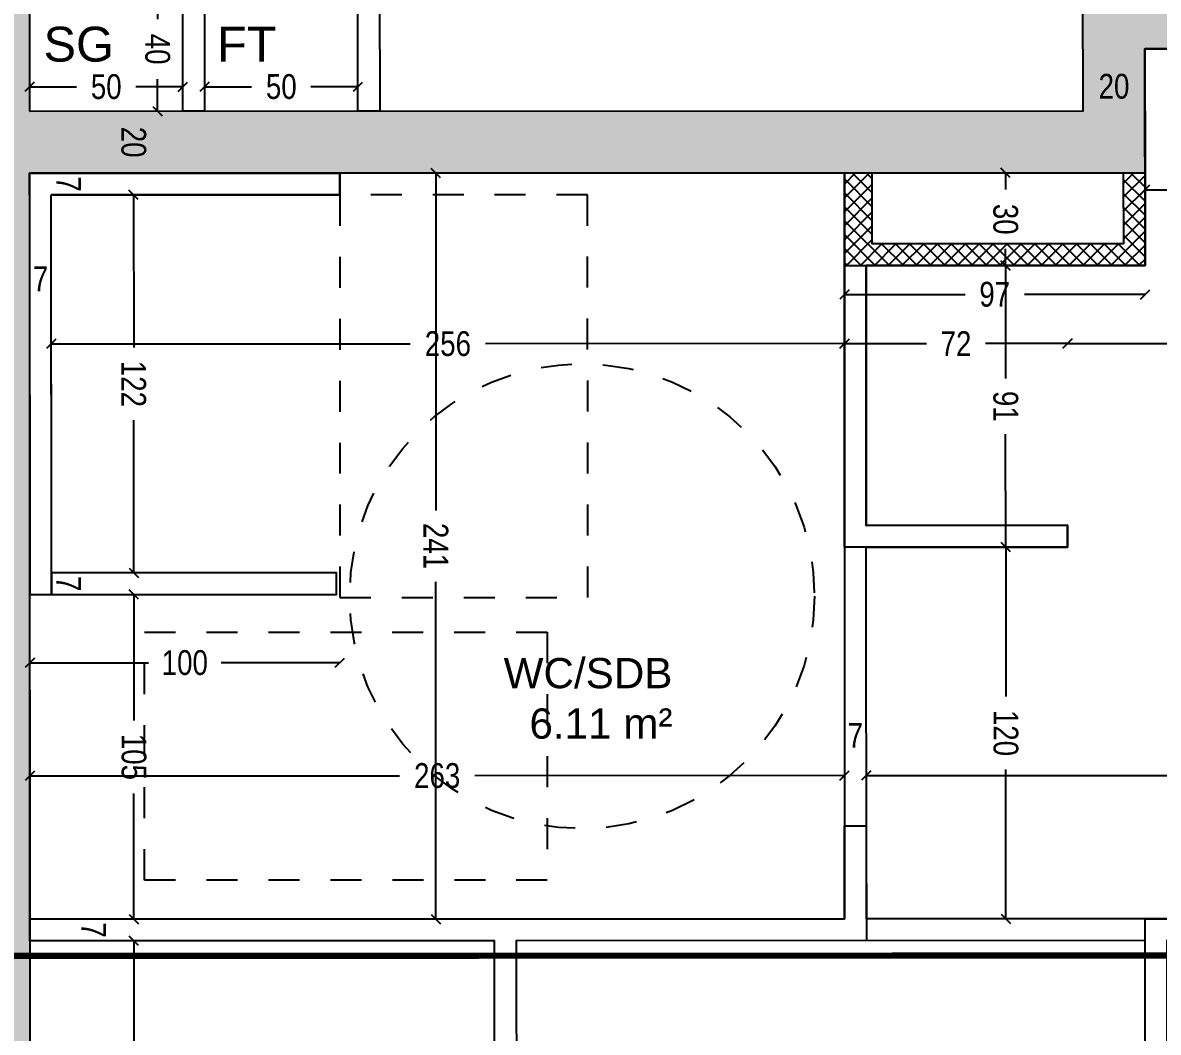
# Model space of a CAD drawing. Header units: millimetres. Extents: x -11.2 to 20.6, y -11.4 to 6.8.
# Drawn here: x 0.078 to 3.743, y -3.272 to -0.015 of the extents above; entities that cross this region are included whole.
import ezdxf

# ---------------------------------------------------------------- set-up
doc = ezdxf.new("R2010")
doc.units = ezdxf.units.MM
doc.linetypes.add('AXESx2', pattern=[4, 2.5, -0.5, 0.5, -0.5])
doc.linetypes.add('INTERROMPU', pattern=[0.75, 0.5, -0.25])
doc.layers.get('Defpoints').update_dxf_attribs({"color": 1})
for name, color, linetype in [('01_AH_Coupes', 195, 'AXESx2'), ('02_AH_Structure Béton', 10, 'Continuous'), ('02_AH_Structure Béton_H', 11, 'Continuous'), ('04_AH_Cloisons', 150, 'Continuous'), ('04_AH_Cloisons_H', 153, 'Continuous'), ('07_AH_Côtes 50e', 7, 'Continuous'), ('07_AH_Perso-Symboles-...', 8, 'Continuous'), ('07_AH_Textes 50e', 7, 'Continuous')]:
    doc.layers.add(name, color=color, linetype=linetype)
doc.layers.add('07_AH_SHAB', color=130, linetype='Continuous', plot=False)
doc.styles.add('ARIAL', font='arial.ttf', dxfattribs={"width": 0.8})
doc.styles.add('Texte 50', font='arial.ttf', dxfattribs={"height": 0.075})
doc.dimstyles.new('B+B_50', dxfattribs={"dimscale": 0, "dimtxt": 0.08, "dimasz": 0.03, "dimexe": 0.015, "dimexo": 0.03, "dimgap": 0.05, "dimtad": 0, "dimdec": 0, "dimlfac": 100, "dimdsep": 46, "dimtxsty": 'ARIAL', "dimblk": 'OBLIQUE', "dimcen": 0, "dimse1": 1, "dimse2": 1, "dimadec": 0, "dimazin": 0, "dimtp": 5, "dimtm": 2, "dimtfac": 1, "dimtdec": 0, "dimtofl": 0, "dimtmove": 2, "dimatfit": 3, "dimldrblk": 'OBLIQUE', "dimfxl": 1, "dimtolj": 1, "dimarcsym": 0})
pattern_1 = [(45.0186991, (-4278.322744, -90.391835), (0.03363566, 0.1234895056), [0.15875, -0.03175, 0, -0.03175])]

# ---------------------------------------------------------------- blocks, each defined once
blk = doc.blocks.new('_Oblique')
at = {"color": 0, "linetype": 'ByBlock', "lineweight": -2}
blk.add_line((-0.5, -0.5), (0.5, 0.5), dxfattribs=at)
blk = doc.blocks.new('*D349')
at = {"layer": '07_AH_Côtes 50e', "color": 0, "lineweight": -2, "transparency": 16777216}
for p, q in [((-0.7974, -7.8746), (0.0357, -7.8743)), ((1.104, -7.874), (0.2709, -7.8742))]:
    blk.add_line(p, q, dxfattribs=at)
at = {"layer": 'Defpoints', "color": 0, "transparency": 16777216}
for p in [(1.0999, 4.6462), (-0.7975, -7.4395), (1.104, -7.874)]:
    blk.add_point(p, dxfattribs=at)
at = {"layer": '07_AH_Côtes 50e', "color": 0, "lineweight": -2, "transparency": 16777216, "xscale": 0.03, "yscale": 0.03, "zscale": 0.03}
for p, rotation in [((-0.7974, -7.8746), 180.0186991388701), ((1.104, -7.874), 0.01869913887016166)]:
    blk.add_blockref('_Oblique', p, dxfattribs=dict(at, rotation=rotation))
at = {"layer": '07_AH_Côtes 50e', "color": 0, "transparency": 16777216, "insert": (0.1533, -7.8743), "char_height": 0.08, "attachment_point": 5, "rotation": 0.0187, "style": 'ARIAL'}
blk.add_mtext('\\A1;190', dxfattribs=at)
blk = doc.blocks.new('*D475')
at = {"layer": '07_AH_Côtes 50e', "color": 0, "lineweight": -2, "transparency": 16777216}
for p, q in [((0.4368, -2.9773), (0.4374, -4.8483)), ((0.4381, -6.9608), (0.4375, -5.0898))]:
    blk.add_line(p, q, dxfattribs=at)
at = {"layer": 'Defpoints', "color": 0, "transparency": 16777216}
for p in [(0.201, -2.9773), (0.4368, -2.9773), (0.2023, -6.9608)]:
    blk.add_point(p, dxfattribs=at)
at = {"layer": '07_AH_Côtes 50e', "color": 0, "lineweight": -2, "transparency": 16777216, "xscale": 0.03, "yscale": 0.03, "zscale": 0.03}
for p, rotation in [((0.4368, -2.9773), 90.01869913888217), ((0.4381, -6.9608), 270.0186991388822)]:
    blk.add_blockref('_Oblique', p, dxfattribs=dict(at, rotation=rotation))
at = {"layer": '07_AH_Côtes 50e', "color": 0, "transparency": 16777216, "insert": (0.4374, -4.969), "char_height": 0.08, "attachment_point": 5, "rotation": 270.0187, "style": 'ARIAL'}
blk.add_mtext('\\A1;398', dxfattribs=at)
blk = doc.blocks.new('*D476')
at = {"layer": 'Defpoints', "color": 0, "transparency": 16777216}
for p in [(0.4368, -2.9073), (0.7756, -2.9072), (0.201, -2.9773)]:
    blk.add_point(p, dxfattribs=at)
at = {"layer": '07_AH_Côtes 50e', "color": 0, "transparency": 16777216, "insert": (0.3068, -2.9423), "char_height": 0.08, "attachment_point": 5, "rotation": 270.0187, "style": 'ARIAL'}
blk.add_mtext('\\A1;7', dxfattribs=at)
blk = doc.blocks.new('*D477')
at = {"layer": '07_AH_Côtes 50e', "color": 0, "lineweight": -2, "transparency": 16777216}
for p, q in [((0.4364, -1.8599), (0.4366, -2.2656)), ((0.4368, -2.9073), (0.4366, -2.5015))]:
    blk.add_line(p, q, dxfattribs=at)
at = {"layer": 'Defpoints', "color": 0, "transparency": 16777216}
for p in [(0.4364, -1.8599), (0.6306, -1.8598), (0.7756, -2.9072)]:
    blk.add_point(p, dxfattribs=at)
at = {"layer": '07_AH_Côtes 50e', "color": 0, "lineweight": -2, "transparency": 16777216, "xscale": 0.03, "yscale": 0.03, "zscale": 0.03}
for p, rotation in [((0.4364, -1.8599), 90.01869913888217), ((0.4368, -2.9073), 270.0186991388822)]:
    blk.add_blockref('_Oblique', p, dxfattribs=dict(at, rotation=rotation))
at = {"layer": '07_AH_Côtes 50e', "color": 0, "transparency": 16777216, "insert": (0.4366, -2.3836), "char_height": 0.08, "attachment_point": 5, "rotation": 270.0187, "style": 'ARIAL'}
blk.add_mtext('\\A1;105', dxfattribs=at)
blk = doc.blocks.new('*D478')
at = {"layer": 'Defpoints', "color": 0, "transparency": 16777216}
for p in [(0.4364, -1.7899), (0.6306, -1.7898), (0.6306, -1.8598)]:
    blk.add_point(p, dxfattribs=at)
at = {"layer": '07_AH_Côtes 50e', "color": 0, "transparency": 16777216, "insert": (0.2264, -1.8249), "char_height": 0.08, "attachment_point": 5, "rotation": 270.0187, "style": 'ARIAL'}
blk.add_mtext('\\A1;7', dxfattribs=at)
blk = doc.blocks.new('*D479')
at = {"layer": '07_AH_Côtes 50e', "color": 0, "lineweight": -2, "transparency": 16777216}
for p, q in [((0.436, -0.5699), (0.4362, -1.0625)), ((0.4364, -1.7899), (0.4362, -1.2972))]:
    blk.add_line(p, q, dxfattribs=at)
at = {"layer": 'Defpoints', "color": 0, "transparency": 16777216}
for p in [(0.436, -0.5699), (0.6357, -0.5698), (0.6306, -1.7898)]:
    blk.add_point(p, dxfattribs=at)
at = {"layer": '07_AH_Côtes 50e', "color": 0, "lineweight": -2, "transparency": 16777216, "xscale": 0.03, "yscale": 0.03, "zscale": 0.03}
for p, rotation in [((0.436, -0.5699), 90.01869913888217), ((0.4364, -1.7899), 270.0186991388822)]:
    blk.add_blockref('_Oblique', p, dxfattribs=dict(at, rotation=rotation))
at = {"layer": '07_AH_Côtes 50e', "color": 0, "transparency": 16777216, "insert": (0.4362, -1.1799), "char_height": 0.08, "attachment_point": 5, "rotation": 270.0187, "style": 'ARIAL'}
blk.add_mtext('\\A1;122', dxfattribs=at)
blk = doc.blocks.new('*D480')
at = {"layer": 'Defpoints', "color": 0, "transparency": 16777216}
for p in [(0.436, -0.4999), (0.6356, -0.4998), (0.6357, -0.5698)]:
    blk.add_point(p, dxfattribs=at)
at = {"layer": '07_AH_Côtes 50e', "color": 0, "transparency": 16777216, "insert": (0.226, -0.5349), "char_height": 0.08, "attachment_point": 5, "rotation": 270.0187, "style": 'ARIAL'}
blk.add_mtext('\\A1;7', dxfattribs=at)
blk = doc.blocks.new('*D388')
at = {"layer": 'Defpoints', "color": 0, "transparency": 16777216}
for p in [(0.4359, -0.2999), (0.7594, -0.2998), (0.6356, -0.4998)]:
    blk.add_point(p, dxfattribs=at)
at = {"layer": '07_AH_Côtes 50e', "color": 0, "transparency": 16777216, "insert": (0.4359, -0.3999), "char_height": 0.08, "attachment_point": 5, "rotation": 270.0187, "style": 'ARIAL'}
blk.add_mtext('\\A1;20', dxfattribs=at)
blk = doc.blocks.new('*D389')
at = {"layer": '07_AH_Côtes 50e', "color": 0, "lineweight": -2, "transparency": 16777216}
for p, q in [((0.5131, 0.1002), (0.5131, -0.0028)), ((0.5132, -0.2998), (0.5132, -0.1969))]:
    blk.add_line(p, q, dxfattribs=at)
at = {"layer": 'Defpoints', "color": 0, "transparency": 16777216}
for p in [(0.5131, 0.1002), (0.8365, 0.1003), (0.8367, -0.2997)]:
    blk.add_point(p, dxfattribs=at)
at = {"layer": '07_AH_Côtes 50e', "color": 0, "lineweight": -2, "transparency": 16777216, "xscale": 0.03, "yscale": 0.03, "zscale": 0.03}
for p, rotation in [((0.5131, 0.1002), 90.01869913888217), ((0.5132, -0.2998), 270.0186991388822)]:
    blk.add_blockref('_Oblique', p, dxfattribs=dict(at, rotation=rotation))
at = {"layer": '07_AH_Côtes 50e', "color": 0, "transparency": 16777216, "insert": (0.5132, -0.0998), "char_height": 0.08, "attachment_point": 5, "rotation": 270.0187, "style": 'ARIAL'}
blk.add_mtext('\\A1;40', dxfattribs=at)
blk = doc.blocks.new('*D485')
at = {"layer": '07_AH_Côtes 50e', "color": 0, "lineweight": -2, "transparency": 16777216}
for p, q in [((1.4111, -0.4995), (1.4114, -1.5882)), ((1.4118, -2.907), (1.4115, -1.8183))]:
    blk.add_line(p, q, dxfattribs=at)
at = {"layer": 'Defpoints', "color": 0, "transparency": 16777216}
for p in [(1.268, -0.4996), (1.4111, -0.4995), (1.2688, -2.907)]:
    blk.add_point(p, dxfattribs=at)
at = {"layer": '07_AH_Côtes 50e', "color": 0, "lineweight": -2, "transparency": 16777216, "xscale": 0.03, "yscale": 0.03, "zscale": 0.03}
for p, rotation in [((1.4111, -0.4995), 90.01869913888217), ((1.4118, -2.907), 270.0186991388822)]:
    blk.add_blockref('_Oblique', p, dxfattribs=dict(at, rotation=rotation))
at = {"layer": '07_AH_Côtes 50e', "color": 0, "transparency": 16777216, "insert": (1.4115, -1.7032), "char_height": 0.08, "attachment_point": 5, "rotation": 270.0187, "style": 'ARIAL'}
blk.add_mtext('\\A1;241', dxfattribs=at)
blk = doc.blocks.new('*D486')
at = {"layer": '07_AH_Côtes 50e', "color": 0, "lineweight": -2, "transparency": 16777216}
for p, q in [((3.2501, -0.4989), (3.2501, -0.5529)), ((3.2502, -0.7983), (3.2502, -0.7443))]:
    blk.add_line(p, q, dxfattribs=at)
at = {"layer": 'Defpoints', "color": 0, "transparency": 16777216}
for p in [(3.2251, -0.4989), (3.2252, -0.7983), (3.2502, -0.7983)]:
    blk.add_point(p, dxfattribs=at)
at = {"layer": '07_AH_Côtes 50e', "color": 0, "lineweight": -2, "transparency": 16777216, "xscale": 0.03, "yscale": 0.03, "zscale": 0.03}
for p, rotation in [((3.2501, -0.4989), 90.01869913888217), ((3.2502, -0.7983), 270.0186991388822)]:
    blk.add_blockref('_Oblique', p, dxfattribs=dict(at, rotation=rotation))
at = {"layer": '07_AH_Côtes 50e', "color": 0, "transparency": 16777216, "insert": (3.2501, -0.6486), "char_height": 0.08, "attachment_point": 5, "rotation": 270.0187, "style": 'ARIAL'}
blk.add_mtext('\\A1;30', dxfattribs=at)
blk = doc.blocks.new('*D487')
at = {"layer": '07_AH_Côtes 50e', "color": 0, "lineweight": -2, "transparency": 16777216}
for p, q in [((3.2502, -0.7983), (3.2503, -1.1627)), ((3.2505, -1.7063), (3.2504, -1.342))]:
    blk.add_line(p, q, dxfattribs=at)
at = {"layer": 'Defpoints', "color": 0, "transparency": 16777216}
for p in [(3.2252, -0.7983), (3.2505, -1.7063), (3.2505, -1.7063)]:
    blk.add_point(p, dxfattribs=at)
at = {"layer": '07_AH_Côtes 50e', "color": 0, "lineweight": -2, "transparency": 16777216, "xscale": 0.03, "yscale": 0.03, "zscale": 0.03}
for p, rotation in [((3.2502, -0.7983), 90.01869913888217), ((3.2505, -1.7063), 270.0186991388822)]:
    blk.add_blockref('_Oblique', p, dxfattribs=dict(at, rotation=rotation))
at = {"layer": '07_AH_Côtes 50e', "color": 0, "transparency": 16777216, "insert": (3.2503, -1.2523), "char_height": 0.08, "attachment_point": 5, "rotation": 270.0187, "style": 'ARIAL'}
blk.add_mtext('\\A1;91', dxfattribs=at)
blk = doc.blocks.new('*D488')
at = {"layer": '07_AH_Côtes 50e', "color": 0, "lineweight": -2, "transparency": 16777216}
for p, q in [((3.2505, -1.7063), (3.2506, -2.1888)), ((3.2509, -2.9064), (3.2507, -2.424))]:
    blk.add_line(p, q, dxfattribs=at)
at = {"layer": 'Defpoints', "color": 0, "transparency": 16777216}
for p in [(3.2505, -1.7063), (2.8008, -2.9066), (3.2509, -2.9064)]:
    blk.add_point(p, dxfattribs=at)
at = {"layer": '07_AH_Côtes 50e', "color": 0, "lineweight": -2, "transparency": 16777216, "xscale": 0.03, "yscale": 0.03, "zscale": 0.03}
for p, rotation in [((3.2505, -1.7063), 90.01869913888217), ((3.2509, -2.9064), 270.0186991388822)]:
    blk.add_blockref('_Oblique', p, dxfattribs=dict(at, rotation=rotation))
at = {"layer": '07_AH_Côtes 50e', "color": 0, "transparency": 16777216, "insert": (3.2507, -2.3064), "char_height": 0.08, "attachment_point": 5, "rotation": 270.0187, "style": 'ARIAL'}
blk.add_mtext('\\A1;120', dxfattribs=at)
blk = doc.blocks.new('*D496')
at = {"layer": '07_AH_Côtes 50e', "color": 0, "lineweight": -2, "transparency": 16777216}
for p, q in [((-0.9122, -0.4847), (-0.9112, -3.602)), ((-0.9101, -6.9612), (-0.9111, -3.8439))]:
    blk.add_line(p, q, dxfattribs=at)
at = {"layer": 'Defpoints', "color": 0, "transparency": 16777216}
for p in [(8.6015, -0.4815), (-0.9101, -6.9612), (-0.0977, -6.9609)]:
    blk.add_point(p, dxfattribs=at)
at = {"layer": '07_AH_Côtes 50e', "color": 0, "lineweight": -2, "transparency": 16777216, "xscale": 0.03, "yscale": 0.03, "zscale": 0.03}
for p, rotation in [((-0.9122, -0.4847), 90.01869913888217), ((-0.9101, -6.9612), 270.0186991388822)]:
    blk.add_blockref('_Oblique', p, dxfattribs=dict(at, rotation=rotation))
at = {"layer": '07_AH_Côtes 50e', "color": 0, "transparency": 16777216, "insert": (-0.9112, -3.7229), "char_height": 0.08, "attachment_point": 5, "rotation": 270.0187, "style": 'ARIAL'}
blk.add_mtext('\\A1;648', dxfattribs=at)
blk = doc.blocks.new('*D500')
at = {"layer": '07_AH_Côtes 50e', "color": 0, "lineweight": -2, "transparency": 16777216}
for p, q in [((3.4502, -1.0499), (4.0984, -1.0497)), ((4.9819, -1.0494), (4.3337, -1.0496))]:
    blk.add_line(p, q, dxfattribs=at)
at = {"layer": 'Defpoints', "color": 0, "transparency": 16777216}
for p in [(3.4502, -1.0495), (3.4502, -1.0499), (4.9819, -1.0494)]:
    blk.add_point(p, dxfattribs=at)
at = {"layer": '07_AH_Côtes 50e', "color": 0, "lineweight": -2, "transparency": 16777216, "xscale": 0.03, "yscale": 0.03, "zscale": 0.03}
for p, rotation in [((3.4502, -1.0499), 180.0186991388701), ((4.9819, -1.0494), 0.01869913887019514)]:
    blk.add_blockref('_Oblique', p, dxfattribs=dict(at, rotation=rotation))
at = {"layer": '07_AH_Côtes 50e', "color": 0, "transparency": 16777216, "insert": (4.216, -1.0496), "char_height": 0.08, "attachment_point": 5, "rotation": 0.0187, "style": 'ARIAL'}
blk.add_mtext('\\A1;153', dxfattribs=at)
blk = doc.blocks.new('*D501')
at = {"layer": '07_AH_Côtes 50e', "color": 0, "lineweight": -2, "transparency": 16777216}
for p, q in [((2.7302, -1.0501), (2.995, -1.05)), ((3.4502, -1.0499), (3.1855, -1.05))]:
    blk.add_line(p, q, dxfattribs=at)
at = {"layer": 'Defpoints', "color": 0, "transparency": 16777216}
for p in [(2.7302, -1.0498), (2.7302, -1.0501), (3.4502, -1.0495)]:
    blk.add_point(p, dxfattribs=at)
at = {"layer": '07_AH_Côtes 50e', "color": 0, "lineweight": -2, "transparency": 16777216, "xscale": 0.03, "yscale": 0.03, "zscale": 0.03}
for p, rotation in [((2.7302, -1.0501), 180.0186991388701), ((3.4502, -1.0499), 0.01869913887019514)]:
    blk.add_blockref('_Oblique', p, dxfattribs=dict(at, rotation=rotation))
at = {"layer": '07_AH_Côtes 50e', "color": 0, "transparency": 16777216, "insert": (3.0902, -1.05), "char_height": 0.08, "attachment_point": 5, "rotation": 0.0187, "style": 'ARIAL'}
blk.add_mtext('\\A1;72', dxfattribs=at)
blk = doc.blocks.new('*D502')
at = {"layer": '07_AH_Côtes 50e', "color": 0, "lineweight": -2, "transparency": 16777216}
for p, q in [((0.1703, -1.0509), (1.329, -1.0506)), ((2.7302, -1.0501), (1.5715, -1.0505))]:
    blk.add_line(p, q, dxfattribs=at)
at = {"layer": 'Defpoints', "color": 0, "transparency": 16777216}
for p in [(0.1703, -1.0509), (0.1703, -1.0509), (2.7302, -1.0498)]:
    blk.add_point(p, dxfattribs=at)
at = {"layer": '07_AH_Côtes 50e', "color": 0, "lineweight": -2, "transparency": 16777216, "xscale": 0.03, "yscale": 0.03, "zscale": 0.03}
for p, rotation in [((0.1703, -1.0509), 180.0186991388701), ((2.7302, -1.0501), 0.01869913887019514)]:
    blk.add_blockref('_Oblique', p, dxfattribs=dict(at, rotation=rotation))
at = {"layer": '07_AH_Côtes 50e', "color": 0, "transparency": 16777216, "insert": (1.4503, -1.0505), "char_height": 0.08, "attachment_point": 5, "rotation": 0.0187, "style": 'ARIAL'}
blk.add_mtext('\\A1;256', dxfattribs=at)
blk = doc.blocks.new('*D503')
at = {"layer": 'Defpoints', "color": 0, "transparency": 16777216}
for p in [(0.1003, -1.051), (0.1003, -1.051), (0.1703, -1.0509)]:
    blk.add_point(p, dxfattribs=at)
at = {"layer": '07_AH_Côtes 50e', "color": 0, "transparency": 16777216, "insert": (0.1353, -0.8409), "char_height": 0.08, "attachment_point": 5, "rotation": 0.0187, "style": 'ARIAL'}
blk.add_mtext('\\A1;7', dxfattribs=at)
blk = doc.blocks.new('*D504')
at = {"layer": '07_AH_Côtes 50e', "color": 0, "lineweight": -2, "transparency": 16777216}
for p, q in [((0.1007, -2.0798), (0.4836, -2.0797)), ((1.1016, -2.0795), (0.7187, -2.0796))]:
    blk.add_line(p, q, dxfattribs=at)
at = {"layer": 'Defpoints', "color": 0, "transparency": 16777216}
for p in [(0.1006, -1.87), (1.1016, -1.8696), (0.1007, -2.0798)]:
    blk.add_point(p, dxfattribs=at)
at = {"layer": '07_AH_Côtes 50e', "color": 0, "lineweight": -2, "transparency": 16777216, "xscale": 0.03, "yscale": 0.03, "zscale": 0.03}
for p, rotation in [((0.1007, -2.0798), 180.0186991388701), ((1.1016, -2.0795), 0.01869913887019514)]:
    blk.add_blockref('_Oblique', p, dxfattribs=dict(at, rotation=rotation))
at = {"layer": '07_AH_Côtes 50e', "color": 0, "transparency": 16777216, "insert": (0.6012, -2.0797), "char_height": 0.08, "attachment_point": 5, "rotation": 0.0187, "style": 'ARIAL'}
blk.add_mtext('\\A1;100', dxfattribs=at)
blk = doc.blocks.new('*D505')
at = {"layer": '07_AH_Côtes 50e', "color": 0, "lineweight": -2, "transparency": 16777216}
for p, q in [((2.7301, -0.8913), (3.1194, -0.8912)), ((3.7003, -0.891), (3.3111, -0.8912))]:
    blk.add_line(p, q, dxfattribs=at)
at = {"layer": 'Defpoints', "color": 0, "transparency": 16777216}
for p in [(2.7301, -0.7985), (3.7003, -0.7981), (2.7301, -0.8913)]:
    blk.add_point(p, dxfattribs=at)
at = {"layer": '07_AH_Côtes 50e', "color": 0, "lineweight": -2, "transparency": 16777216, "xscale": 0.03, "yscale": 0.03, "zscale": 0.03}
for p, rotation in [((2.7301, -0.8913), 180.0186991388701), ((3.7003, -0.891), 0.01869913887019514)]:
    blk.add_blockref('_Oblique', p, dxfattribs=dict(at, rotation=rotation))
at = {"layer": '07_AH_Côtes 50e', "color": 0, "transparency": 16777216, "insert": (3.2152, -0.8912), "char_height": 0.08, "attachment_point": 5, "rotation": 0.0187, "style": 'ARIAL'}
blk.add_mtext('\\A1;97', dxfattribs=at)
blk = doc.blocks.new('*D506')
at = {"layer": '07_AH_Côtes 50e', "color": 0, "lineweight": -2, "transparency": 16777216}
for p, q in [((3.7002, -0.5542), (4.2232, -0.5541)), ((4.9817, -0.5538), (4.4587, -0.554))]:
    blk.add_line(p, q, dxfattribs=at)
at = {"layer": 'Defpoints', "color": 0, "transparency": 16777216}
for p in [(3.7002, -0.5542), (3.7002, -0.6592), (4.9817, -0.6588)]:
    blk.add_point(p, dxfattribs=at)
at = {"layer": '07_AH_Côtes 50e', "color": 0, "lineweight": -2, "transparency": 16777216, "xscale": 0.03, "yscale": 0.03, "zscale": 0.03}
for p, rotation in [((3.7002, -0.5542), 180.0186991388701), ((4.9817, -0.5538), 0.01869913887019514)]:
    blk.add_blockref('_Oblique', p, dxfattribs=dict(at, rotation=rotation))
at = {"layer": '07_AH_Côtes 50e', "color": 0, "transparency": 16777216, "insert": (4.3409, -0.554), "char_height": 0.08, "attachment_point": 5, "rotation": 0.0187, "style": 'ARIAL'}
blk.add_mtext('\\A1;128', dxfattribs=at)
blk = doc.blocks.new('*D509')
at = {"layer": '07_AH_Côtes 50e', "color": 0, "lineweight": -2, "transparency": 16777216}
for p, q in [((0.1008, -2.4446), (1.2945, -2.4442)), ((2.7306, -2.4438), (1.537, -2.4442))]:
    blk.add_line(p, q, dxfattribs=at)
at = {"layer": 'Defpoints', "color": 0, "transparency": 16777216}
for p in [(2.7306, -2.4438), (0.101, -2.9074), (2.7308, -2.9065)]:
    blk.add_point(p, dxfattribs=at)
at = {"layer": '07_AH_Côtes 50e', "color": 0, "lineweight": -2, "transparency": 16777216, "xscale": 0.03, "yscale": 0.03, "zscale": 0.03}
for p, rotation in [((0.1008, -2.4446), 180.0186991388701), ((2.7306, -2.4438), 0.01869913887016166)]:
    blk.add_blockref('_Oblique', p, dxfattribs=dict(at, rotation=rotation))
at = {"layer": '07_AH_Côtes 50e', "color": 0, "transparency": 16777216, "insert": (1.4157, -2.4442), "char_height": 0.08, "attachment_point": 5, "rotation": 0.0187, "style": 'ARIAL'}
blk.add_mtext('\\A1;263', dxfattribs=at)
blk = doc.blocks.new('*D510')
at = {"layer": 'Defpoints', "color": 0, "transparency": 16777216}
for p in [(2.8006, -2.4437), (2.8008, -2.7915), (2.7308, -2.9065)]:
    blk.add_point(p, dxfattribs=at)
at = {"layer": '07_AH_Côtes 50e', "color": 0, "transparency": 16777216, "insert": (2.7656, -2.3138), "char_height": 0.08, "attachment_point": 5, "rotation": 0.0187, "style": 'ARIAL'}
blk.add_mtext('\\A1;7', dxfattribs=at)
blk = doc.blocks.new('*D511')
at = {"layer": '07_AH_Côtes 50e', "color": 0, "lineweight": -2, "transparency": 16777216}
for p, q in [((2.8006, -2.4437), (3.7702, -2.4434)), ((4.9823, -2.443), (4.0128, -2.4434))]:
    blk.add_line(p, q, dxfattribs=at)
at = {"layer": 'Defpoints', "color": 0, "transparency": 16777216}
for p in [(4.9823, -2.443), (2.8008, -2.7915), (4.9825, -2.9058)]:
    blk.add_point(p, dxfattribs=at)
at = {"layer": '07_AH_Côtes 50e', "color": 0, "lineweight": -2, "transparency": 16777216, "xscale": 0.03, "yscale": 0.03, "zscale": 0.03}
for p, rotation in [((2.8006, -2.4437), 180.0186991388701), ((4.9823, -2.443), 0.01869913887016166)]:
    blk.add_blockref('_Oblique', p, dxfattribs=dict(at, rotation=rotation))
at = {"layer": '07_AH_Côtes 50e', "color": 0, "transparency": 16777216, "insert": (3.8915, -2.4434), "char_height": 0.08, "attachment_point": 5, "rotation": 0.0187, "style": 'ARIAL'}
blk.add_mtext('\\A1;218', dxfattribs=at)
blk = doc.blocks.new('*D402')
at = {"layer": '07_AH_Côtes 50e', "color": 0, "lineweight": -2, "transparency": 16777216}
for p, q in [((0.1001, -0.2212), (0.2518, -0.2212)), ((0.5951, -0.2211), (0.4433, -0.2211))]:
    blk.add_line(p, q, dxfattribs=at)
at = {"layer": 'Defpoints', "color": 0, "transparency": 16777216}
for p in [(0.5951, -0.2211), (0.1001, -0.3), (0.5951, -0.2998)]:
    blk.add_point(p, dxfattribs=at)
at = {"layer": '07_AH_Côtes 50e', "color": 0, "lineweight": -2, "transparency": 16777216, "xscale": 0.03, "yscale": 0.03, "zscale": 0.03}
for p, rotation in [((0.1001, -0.2212), 180.0186991388701), ((0.5951, -0.2211), 0.01869913887016166)]:
    blk.add_blockref('_Oblique', p, dxfattribs=dict(at, rotation=rotation))
at = {"layer": '07_AH_Côtes 50e', "color": 0, "transparency": 16777216, "insert": (0.3476, -0.2212), "char_height": 0.08, "attachment_point": 5, "rotation": 0.0187, "style": 'ARIAL'}
blk.add_mtext('\\A1;50', dxfattribs=at)
blk = doc.blocks.new('*D544')
at = {"layer": '07_AH_Côtes 50e', "color": 0, "lineweight": -2, "transparency": 16777216}
for p, q in [((0.6651, -0.2211), (0.8169, -0.221)), ((1.1601, -0.2209), (1.0083, -0.2209))]:
    blk.add_line(p, q, dxfattribs=at)
at = {"layer": 'Defpoints', "color": 0, "transparency": 16777216}
for p in [(1.1601, -0.2209), (0.6651, -0.2998), (1.1601, -0.2996)]:
    blk.add_point(p, dxfattribs=at)
at = {"layer": '07_AH_Côtes 50e', "color": 0, "lineweight": -2, "transparency": 16777216, "xscale": 0.03, "yscale": 0.03, "zscale": 0.03}
for p, rotation in [((0.6651, -0.2211), 180.0186991388701), ((1.1601, -0.2209), 0.01869913887016166)]:
    blk.add_blockref('_Oblique', p, dxfattribs=dict(at, rotation=rotation))
at = {"layer": '07_AH_Côtes 50e', "color": 0, "transparency": 16777216, "insert": (0.9126, -0.221), "char_height": 0.08, "attachment_point": 5, "rotation": 0.0187, "style": 'ARIAL'}
blk.add_mtext('\\A1;50', dxfattribs=at)
blk = doc.blocks.new('*D403')
at = {"layer": 'Defpoints', "color": 0, "transparency": 16777216}
for p in [(3.7001, -0.2201), (3.5001, -0.2989), (3.7001, -0.3716)]:
    blk.add_point(p, dxfattribs=at)
at = {"layer": '07_AH_Côtes 50e', "color": 0, "transparency": 16777216, "insert": (3.6001, -0.2201), "char_height": 0.08, "attachment_point": 5, "rotation": 0.0187, "style": 'ARIAL'}
blk.add_mtext('\\A1;20', dxfattribs=at)

msp = doc.modelspace()

# ---------------------------------------------------------------- hatches: boundary and pattern name
at = {"layer": '02_AH_Structure Béton_H'}
h = msp.add_hatch(dxfattribs=at)
h.set_pattern_fill('ANSI36', color=256, scale=0.02, angle=0.0187)
h.set_pattern_definition(pattern_1)
edge = h.paths.add_edge_path()
edge.add_line((0.1002, -0.5), (0.1023, -7.1709))
edge.add_line((0.1023, -7.1709), (-0.0977, -7.1709))
edge.add_line((-0.0977, -7.1709), (-0.1014, 4.4058))
edge.add_line((-0.1014, 4.4058), (0.0986, 4.4059))
edge.add_line((0.0986, 4.4059), (0.1001, -0.3))
h = msp.add_hatch(dxfattribs=at)
h.set_pattern_fill('ANSI36', color=256, scale=0.02, angle=0.0187)
h.set_pattern_definition(pattern_1)
edge = h.paths.add_edge_path()
edge.add_line((0.1001, -0.3), (3.5001, -0.2989))
edge.add_line((3.5001, -0.2989), (3.5, 0.1011))
edge.add_line((3.5, 0.1011), (6.601, 0.1022))
edge.add_line((6.601, 0.1022), (6.6011, -0.2822))
edge.add_line((6.6011, -0.2822), (8.6014, -0.2815))
edge.add_line((8.6014, -0.2815), (8.6013, 0.1028))
edge.add_line((8.6013, 0.1028), (8.8013, 0.1029))
edge.add_line((8.8013, 0.1029), (8.8031, -5.458))
edge.add_line((8.8031, -5.458), (7.7193, -5.4584))
edge.add_line((7.7193, -5.4584), (7.7198, -7.1684))
edge.add_line((7.7198, -7.1684), (7.7198, -7.1684))
edge.add_line((7.7198, -7.1684), (7.5198, -7.1684))
edge.add_line((7.5198, -7.1684), (7.5193, -5.2584))
edge.add_line((7.5193, -5.2584), (8.6031, -5.2581))
edge.add_line((8.6031, -5.2581), (8.6015, -0.4815))
edge.add_line((8.6015, -0.4815), (6.4012, -0.4822))
edge.add_line((6.4012, -0.4822), (6.401, -0.0979))
edge.add_line((6.401, -0.0979), (3.7, -0.0988))
edge.add_line((3.7, -0.0988), (3.7002, -0.4988))
edge.add_line((3.7002, -0.4988), (0.1002, -0.5))
at = {"layer": '04_AH_Cloisons_H'}
h = msp.add_hatch(dxfattribs=at)
h.set_pattern_fill('ANSI37', color=256, scale=0.01, angle=0.0187)
h.set_pattern_definition([(45.0186991, (-4278.32271, -90.491835), (-0.02245796613, 0.02244331208), []), (135.0186991, (-4278.32271, -90.491835), (-0.02244331208, -0.02245796613), [])])
h.paths.add_polyline_path([(3.7003, -0.7981), (2.7301, -0.7985), (2.73, -0.4991), (3.7002, -0.4988)])
h.paths.add_polyline_path([(3.6303, -0.7282), (2.8201, -0.7284), (2.82, -0.4991), (3.6301, -0.4988)], flags=16)

# ---------------------------------------------------------------- linework, layer by layer
at = {"layer": '01_AH_Coupes', "const_width": 0.02}
msp.add_lwpolyline([(-11.2334, -2.6356), (-10.9074, -1.9181), (-10.9071, -3.0292), (20.2675, -3.019), (20.2672, -1.9079), (20.5936, -2.6252)], dxfattribs=at)
at = {"layer": '02_AH_Structure Béton'}
for points in [[(0.1002, -0.5), (0.1023, -7.1709), (-0.0977, -7.1709), (-0.1014, 4.4058), (0.0986, 4.4059), (0.1001, -0.3)], [(0.1001, -0.3), (3.5001, -0.2989), (3.5, 0.1011), (6.601, 0.1022), (6.6011, -0.2822), (8.6014, -0.2815), (8.6013, 0.1028), (8.8013, 0.1029), (8.8031, -5.458), (7.7193, -5.4584), (7.7198, -7.1684), (7.7198, -7.1684), (7.5198, -7.1684), (7.5193, -5.2584), (8.6031, -5.2581), (8.6015, -0.4815), (6.4012, -0.4822), (6.401, -0.0979), (3.7, -0.0988), (3.7002, -0.4988), (0.1002, -0.5)]]:
    msp.add_lwpolyline(points, dxfattribs=at)
at = {"layer": '04_AH_Cloisons'}
for p, q in [((2.8004, -1.6364), (3.4504, -1.6362)), ((2.7304, -1.7065), (3.4504, -1.7062))]:
    msp.add_line(p, q, dxfattribs=at)
for points in [[(0.595, 0.1002), (0.665, 0.1002), (0.6651, -0.2998), (0.5951, -0.2998)], [(1.16, 0.1004), (1.23, 0.1004), (1.2301, -0.2996), (1.1601, -0.2996)], [(3.7003, -0.7981), (2.7301, -0.7985), (2.73, -0.4991), (3.7002, -0.4988)], [(3.6303, -0.7282), (2.8201, -0.7284), (2.82, -0.4991), (3.6301, -0.4988)], [(0.1706, -1.8599), (1.0906, -1.8596), (1.0906, -1.7896), (0.1706, -1.7899)], [(2.7308, -2.9065), (2.7307, -2.6065), (2.8007, -2.6064), (2.8008, -2.9765), (1.671, -2.9769), (1.6712, -3.577), (1.6012, -3.5771), (1.6011, -2.9769), (0.101, -2.9774), (0.101, -2.9074)]]:
    msp.add_lwpolyline(points, close=True, dxfattribs=at)
for points in [[(0.1002, -0.57), (0.1002, -0.57), (0.1002, -0.5), (1.1011, -0.4996), (1.1012, -0.5696), (0.1702, -0.5699)], [(2.7501, -0.7985), (2.7301, -0.7985), (2.73, -0.4991), (3.7002, -0.4988), (3.7003, -0.7981), (2.8001, -0.7984)], [(0.1002, -0.57), (0.1006, -1.86), (0.1706, -1.8599), (0.1702, -0.5699)], [(2.7804, -1.7064), (2.7304, -1.7065), (2.7301, -0.7985), (2.8001, -0.7984), (2.8004, -1.6364)], [(2.8004, -1.6364), (3.4503, -1.6362), (3.4503, -1.7063), (2.7804, -1.7065), (2.7804, -1.7064)], [(3.7508, -2.9062), (5.0525, -2.9058), (5.0525, -2.9758), (3.7708, -2.9762), (3.7721, -7.0597), (3.7021, -7.0597), (3.7008, -2.9061), (3.7508, -2.9061), (3.7508, -2.9092)]]:
    msp.add_lwpolyline(points, dxfattribs=at)
at = {"layer": '04_AH_Cloisons', "ltscale": 0.1}
msp.add_lwpolyline([(2.73, -0.5171), (2.7303, -1.337)], dxfattribs=at)
at = {"layer": '07_AH_Perso-Symboles-...', "linetype": 'INTERROMPU', "ltscale": 0.2}
for points in [[(1.9012, -0.5694), (1.1012, -0.5696), (1.1016, -1.8696), (1.9016, -1.8694)], [(0.4711, -2.7812), (0.4709, -1.9812), (1.7709, -1.9808), (1.7711, -2.7808)]]:
    msp.add_lwpolyline(points, close=True, dxfattribs=at)
msp.add_circle((1.8834, -1.8651), 0.75, dxfattribs=at)
at = {"layer": '07_AH_SHAB'}
for points in [[(2.8002, -0.7984), (3.7003, -0.7981), (3.7, -0.0988), (4.9815, -0.0984), (4.9825, -2.9058), (2.8008, -2.9065), (2.8004, -1.7064), (3.4504, -1.7063), (3.4502, -1.6363), (2.8004, -1.6364)], [(0.1702, -0.5699), (1.1012, -0.5696), (1.1011, -0.4996), (1.1011, -0.4996), (2.73, -0.4991), (2.7308, -2.9065), (0.101, -2.9073), (0.1006, -1.86), (1.0906, -1.8596), (1.0906, -1.7896), (0.1706, -1.7899)], [(3.7021, -6.9594), (3.7008, -2.9763), (1.671, -2.9768), (1.6712, -3.577), (1.6012, -3.5771), (1.601, -2.9769), (0.101, -2.9774), (0.1023, -6.9606)]]:
    msp.add_lwpolyline(points, close=True, dxfattribs=at)

# ---------------------------------------------------------------- texts
at = {"layer": '07_AH_Textes 50e', "ltscale": 0.3, "char_height": 0.1125, "attachment_point": 1, "rotation": 0.0187, "style": 'Texte 50'}
for s, insert in [('SG', (0.1452, -0.0275)), ('FT', (0.7051, -0.0273))]:
    msp.add_mtext_dynamic_manual_height_columns(s, width=6.63565, gutter_width=3.75, heights=[2.9372], dxfattribs=dict(at, insert=insert))
at = {"layer": '07_AH_Textes 50e', "ltscale": 0.3, "insert": (2.175, -2.0644), "char_height": 0.0975, "width": 2.6, "attachment_point": 3, "rotation": 0.0187, "style": 'Texte 50'}
msp.add_mtext('WC/SDB\\P6.11 m²', dxfattribs=at)

# ---------------------------------------------------------------- dimensions: what is measured, and where the dimension line sits
at = {"layer": '07_AH_Côtes 50e'}
for base, p1, p2, angle, picture, middle in [((1.104, -7.874), (-0.7975, -7.4395), (1.0999, 4.6462), 0.0187, '*D349', (0.1533, -7.8743)), ((0.5131, 0.1002), (0.8367, -0.2997), (0.8365, 0.1003), 90.0187, '*D389', (0.5132, -0.0998)), ((0.5951, -0.2211), (0.1001, -0.3), (0.5951, -0.2998), 0.0187, '*D402', (0.3476, -0.2212)), ((1.1601, -0.2209), (0.6651, -0.2998), (1.1601, -0.2996), 0.0187, '*D544', (0.9126, -0.221)), ((3.7001, -0.2201), (3.5001, -0.2989), (3.7001, -0.3716), 0.0187, '*D403', (3.6001, -0.2201)), ((0.4359, -0.2999), (0.6356, -0.4998), (0.7594, -0.2998), 90.0187, '*D388', (0.4359, -0.3999)), ((-0.9101, -6.9612), (8.6015, -0.4815), (-0.0977, -6.9609), 90.0187, '*D496', (-0.9112, -3.7229)), ((0.436, -0.4999), (0.6357, -0.5698), (0.6356, -0.4998), 90.0187, '*D480', (0.226, -0.5349)), ((1.4111, -0.4995), (1.2688, -2.907), (1.268, -0.4996), 90.0187, '*D485', (1.4115, -1.7032)), ((3.2502, -0.7983), (3.2251, -0.4989), (3.2252, -0.7983), 90.0187, '*D486', (3.2501, -0.6486)), ((3.7002, -0.5542), (4.9817, -0.6588), (3.7002, -0.6592), 0.0187, '*D506', (4.3409, -0.554)), ((0.436, -0.5699), (0.6306, -1.7898), (0.6357, -0.5698), 90.0187, '*D479', (0.4362, -1.1799)), ((0.1003, -1.051), (0.1703, -1.0509), (0.1003, -1.051), 0.0187, '*D503', (0.1353, -0.8409)), ((2.7301, -0.8913), (3.7003, -0.7981), (2.7301, -0.7985), 0.0187, '*D505', (3.2152, -0.8912)), ((3.2505, -1.7063), (3.2252, -0.7983), (3.2505, -1.7063), 90.0187, '*D487', (3.2503, -1.2523)), ((0.1703, -1.0509), (2.7302, -1.0498), (0.1703, -1.0509), 0.0187, '*D502', (1.4503, -1.0505)), ((2.7302, -1.0501), (3.4502, -1.0495), (2.7302, -1.0498), 0.0187, '*D501', (3.0902, -1.05)), ((3.4502, -1.0499), (4.9819, -1.0494), (3.4502, -1.0495), 0.0187, '*D500', (4.216, -1.0496)), ((3.2509, -2.9064), (3.2505, -1.7063), (2.8008, -2.9066), 90.0187, '*D488', (3.2507, -2.3064)), ((0.4364, -1.7899), (0.6306, -1.8598), (0.6306, -1.7898), 90.0187, '*D478', (0.2264, -1.8249)), ((0.4364, -1.8599), (0.7756, -2.9072), (0.6306, -1.8598), 90.0187, '*D477', (0.4366, -2.3836)), ((0.1007, -2.0798), (1.1016, -1.8696), (0.1006, -1.87), 0.0187, '*D504', (0.6012, -2.0797)), ((2.8006, -2.4437), (2.7308, -2.9065), (2.8008, -2.7915), 0.0187, '*D510', (2.7656, -2.3138)), ((2.7306, -2.4438), (0.101, -2.9074), (2.7308, -2.9065), 0.0187, '*D509', (1.4157, -2.4442)), ((4.9823, -2.443), (2.8008, -2.7915), (4.9825, -2.9058), 0.0187, '*D511', (3.8915, -2.4434)), ((0.4368, -2.9073), (0.201, -2.9773), (0.7756, -2.9072), 90.0187, '*D476', (0.3068, -2.9423)), ((0.4368, -2.9773), (0.2023, -6.9608), (0.201, -2.9773), 90.0187, '*D475', (0.4374, -4.969))]:
    dim = msp.add_linear_dim(base=base, p1=p1, p2=p2, angle=angle, dimstyle='B+B_50', override={"dimscale": 1}, dxfattribs=at)
    dim.commit()
    dim.dimension.update_dxf_attribs({"geometry": picture, "text_midpoint": middle})

doc.saveas('drawing.dxf')
